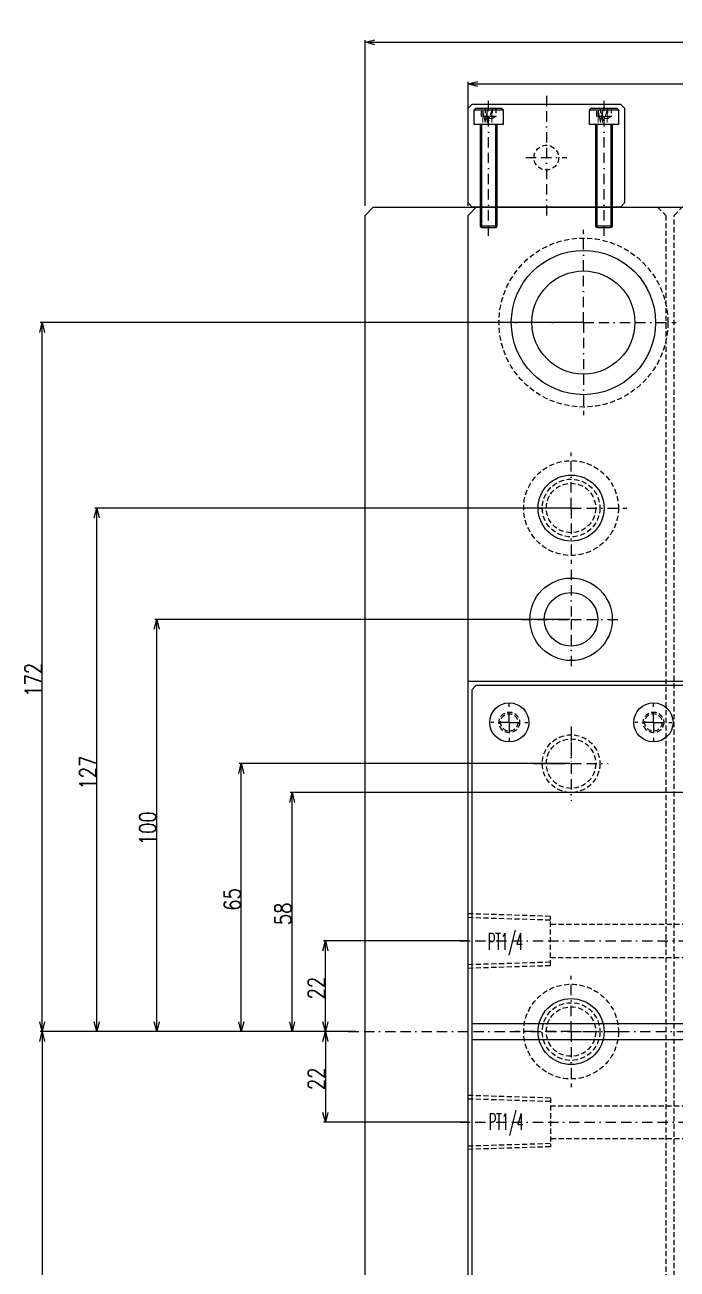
# Model space of a CAD drawing. Extents: x -430 to 437, y -440 to 538.
# Drawn here: x -430 to -271.7, y -248.2 to 53.6 of the extents above; entities that cross this region are included whole.
import ezdxf

# ---------------------------------------------------------------- set-up
doc = ezdxf.new("R2010")
doc.units = 0
doc.linetypes.add('BORDER', pattern=[8.75, 2.5, -1.25, 2.5, -1.25, 0, -1.25])
doc.linetypes.add('HIDDEN', pattern=[1.875, 1.25, -0.625])
for name, color, linetype in [('1', 7, 'CONTINUOUS'), ('11', 7, 'CONTINUOUS'), ('13', 7, 'CONTINUOUS'), ('136', 7, 'CONTINUOUS'), ('2', 7, 'CONTINUOUS'), ('5', 7, 'CONTINUOUS'), ('7', 7, 'CONTINUOUS'), ('8', 7, 'CONTINUOUS')]:
    doc.layers.add(name, color=color, linetype=linetype)
doc.styles.add('EXCESS_STANDARD', font='txt', dxfattribs={"height": 0.2, "bigfont": 'BIGFONT'})
doc.dimstyles.new('ISO-25', dxfattribs={"dimtxt": 4, "dimasz": 2.4, "dimexe": 0.18, "dimexo": 0.3, "dimgap": 0.2, "dimtad": 1, "dimtih": 1, "dimtoh": 1, "dimzin": 12, "dimcen": 0.09, "dimazin": 3, "dimtfac": 0.5, "dimtofl": 0, "dimtmove": 0, "dimatfit": 3})

# ---------------------------------------------------------------- blocks, each defined once
blk = doc.blocks.new('*D1')
at = {"layer": '1', "color": 50, "linetype": 'CONTINUOUS'}
for p, q in [((-322.447036, 39.265087), (-320.047036, 39.865087)), ((-322.447036, 9.698161), (-322.447036, 39.765087)), ((-320.047036, 38.665087), (-322.447036, 39.265087)), ((-322.447036, 39.265087), (-72.447036, 39.265087)), ((-74.847036, 39.865087), (-72.447036, 39.265087)), ((-72.447036, 39.265087), (-74.847036, 38.665087)), ((-72.447036, 9.698161), (-72.447036, 39.765087))]:
    blk.add_line(p, q, dxfattribs=at)
at = {"layer": '1', "color": 7, "linetype": 'CONTINUOUS', "style": 'EXCESS_STANDARD', "width": 0.8}
blk.add_text('250', height=4, dxfattribs=at).set_placement((-202.247036, 39.465087))
blk = doc.blocks.new('*D23')
at = {"layer": '1', "color": 50, "linetype": 'CONTINUOUS'}
for p, q in [((-378.09, -128), (-377.49, -125.6)), ((-297.75, -125.6), (-377.99, -125.6)), ((-377.49, -125.6), (-376.89, -128)), ((-377.49, -190.6), (-377.49, -125.6)), ((-377.49, -190.6), (-378.09, -188.2)), ((-376.89, -188.2), (-377.49, -190.6)), ((-349.75, -190.6), (-377.99, -190.6))]:
    blk.add_line(p, q, dxfattribs=at)
at = {"layer": '1', "color": 7, "linetype": 'CONTINUOUS', "style": 'EXCESS_STANDARD', "width": 0.8}
blk.add_text('65', height=4, rotation=90, dxfattribs=at).set_placement((-377.69, -161.3))
blk = doc.blocks.new('*D24')
at = {"layer": '1', "color": 50, "linetype": 'CONTINUOUS'}
for p, q in [((-398.62, -93), (-398.02, -90.6)), ((-297.75, -90.6), (-398.52, -90.6)), ((-398.02, -90.6), (-397.42, -93)), ((-398.02, -190.6), (-398.02, -90.6)), ((-398.02, -190.6), (-398.62, -188.2)), ((-397.42, -188.2), (-398.02, -190.6)), ((-349.75, -190.6), (-398.52, -190.6))]:
    blk.add_line(p, q, dxfattribs=at)
at = {"layer": '1', "color": 7, "linetype": 'CONTINUOUS', "style": 'EXCESS_STANDARD', "width": 0.8}
blk.add_text('100', height=4, rotation=90, dxfattribs=at).set_placement((-398.22, -145.4))
blk = doc.blocks.new('*D25')
at = {"layer": '1', "color": 50, "linetype": 'CONTINUOUS'}
for p, q in [((-413.170349, -66.001839), (-412.570349, -63.601839)), ((-297.747036, -63.601839), (-413.070349, -63.601839)), ((-412.570349, -63.601839), (-411.970349, -66.001839)), ((-412.570349, -190.601839), (-412.570349, -63.601839)), ((-412.570349, -190.601839), (-413.170349, -188.201839)), ((-411.970349, -188.201839), (-412.570349, -190.601839)), ((-349.747036, -190.601839), (-413.070349, -190.601839))]:
    blk.add_line(p, q, dxfattribs=at)
at = {"layer": '1', "color": 7, "linetype": 'CONTINUOUS', "style": 'EXCESS_STANDARD', "width": 0.8}
blk.add_text('127', height=4, rotation=90, dxfattribs=at).set_placement((-412.770349, -131.901839))
blk = doc.blocks.new('*D26')
at = {"layer": '1', "color": 50, "linetype": 'CONTINUOUS'}
for p, q in [((-426.432429, -21.001839), (-425.832429, -18.601839)), ((-294.747036, -18.601839), (-426.332429, -18.601839)), ((-425.832429, -18.601839), (-425.232429, -21.001839)), ((-425.832429, -190.601839), (-425.832429, -18.601839)), ((-425.832429, -190.601839), (-426.432429, -188.201839)), ((-425.232429, -188.201839), (-425.832429, -190.601839)), ((-349.747036, -190.601839), (-426.332429, -190.601839))]:
    blk.add_line(p, q, dxfattribs=at)
at = {"layer": '1', "color": 7, "linetype": 'CONTINUOUS', "style": 'EXCESS_STANDARD', "width": 0.8}
blk.add_text('172', height=4, rotation=90, dxfattribs=at).set_placement((-426.032429, -109.401839))
blk = doc.blocks.new('*D27')
at = {"layer": '1', "color": 50, "linetype": 'CONTINUOUS'}
for p, q in [((-426.432429, -193.001839), (-425.832429, -190.601839)), ((-349.747036, -190.601839), (-426.332429, -190.601839)), ((-425.832429, -190.601839), (-425.232429, -193.001839)), ((-425.832429, -190.601839), (-425.832429, -362.601839)), ((-425.832429, -362.601839), (-426.432429, -360.201839)), ((-425.232429, -360.201839), (-425.832429, -362.601839)), ((-294.747036, -362.601839), (-426.332429, -362.601839))]:
    blk.add_line(p, q, dxfattribs=at)
at = {"layer": '1', "color": 7, "linetype": 'CONTINUOUS', "style": 'EXCESS_STANDARD', "width": 0.8}
blk.add_text('172', height=4, rotation=90, dxfattribs=at).set_placement((-426.032429, -281.401839))
blk = doc.blocks.new('*D36')
at = {"layer": '1', "color": 50, "linetype": 'CONTINUOUS'}
for p, q in [((-365.751051, -135.001839), (-365.151051, -132.601839)), ((-197.747036, -132.601839), (-365.651051, -132.601839)), ((-365.151051, -132.601839), (-364.551051, -135.001839)), ((-365.151051, -190.601839), (-365.151051, -132.601839)), ((-365.151051, -190.601839), (-365.751051, -188.201839)), ((-364.551051, -188.201839), (-365.151051, -190.601839)), ((-349.747036, -190.601839), (-365.651051, -190.601839))]:
    blk.add_line(p, q, dxfattribs=at)
at = {"layer": '1', "color": 7, "linetype": 'CONTINUOUS', "style": 'EXCESS_STANDARD', "width": 0.8}
blk.add_text('58', height=4, rotation=90, dxfattribs=at).set_placement((-365.351051, -164.801839))
blk = doc.blocks.new('*D49')
at = {"layer": '1', "color": 50, "linetype": 'CONTINUOUS'}
for p, q in [((-357.68, -171), (-357.08, -168.6)), ((-322.75, -168.6), (-357.58, -168.6)), ((-357.08, -168.6), (-356.48, -171)), ((-357.08, -190.6), (-357.08, -168.6)), ((-357.08, -190.6), (-357.68, -188.2)), ((-356.48, -188.2), (-357.08, -190.6)), ((-349.75, -190.6), (-357.58, -190.6))]:
    blk.add_line(p, q, dxfattribs=at)
at = {"layer": '1', "color": 7, "linetype": 'CONTINUOUS', "style": 'EXCESS_STANDARD', "width": 0.8}
blk.add_text('22', height=4, rotation=90, dxfattribs=at).set_placement((-357.28, -182.8))
blk = doc.blocks.new('*D50')
at = {"layer": '1', "color": 50, "linetype": 'CONTINUOUS'}
for p, q in [((-357.68, -193), (-357.08, -190.6)), ((-349.75, -190.6), (-357.58, -190.6)), ((-357.08, -190.6), (-356.48, -193)), ((-357.08, -190.6), (-357.08, -212.6)), ((-357.08, -212.6), (-357.68, -210.2)), ((-356.48, -210.2), (-357.08, -212.6)), ((-322.75, -212.6), (-357.58, -212.6))]:
    blk.add_line(p, q, dxfattribs=at)
at = {"layer": '1', "color": 7, "linetype": 'CONTINUOUS', "style": 'EXCESS_STANDARD', "width": 0.8}
blk.add_text('22', height=4, rotation=90, dxfattribs=at).set_placement((-357.28, -204.8))
blk = doc.blocks.new('*D69')
at = {"layer": '136', "color": 50, "linetype": 'CONTINUOUS'}
for p, q in [((-347.447036, 49.398161), (-345.047036, 49.998161)), ((-347.447036, 9.698161), (-347.447036, 49.898161)), ((-345.047036, 48.798161), (-347.447036, 49.398161)), ((-347.447036, 49.398161), (-47.447036, 49.398161)), ((-49.847036, 49.998161), (-47.447036, 49.398161)), ((-47.447036, 49.398161), (-49.847036, 48.798161)), ((-47.447036, 9.698161), (-47.447036, 49.898161))]:
    blk.add_line(p, q, dxfattribs=at)
at = {"layer": '136', "color": 7, "linetype": 'CONTINUOUS', "style": 'EXCESS_STANDARD', "width": 0.8}
blk.add_text('300', height=4, dxfattribs=at).set_placement((-202.247036, 49.598161))

msp = doc.modelspace()

# ---------------------------------------------------------------- linework, layer by layer
at = {"layer": '1', "color": 7, "linetype": 'CONTINUOUS'}
for p, q in [((-322.447, 33.3982), (-321.447, 34.3982)), ((-322.447, 10.3982), (-322.447, 33.3982)), ((-321.447, 34.3982), (-285.447, 34.3982)), ((-285.447, 34.3982), (-284.447, 33.3982)), ((-284.447, 33.3982), (-284.447, 10.3982)), ((-347.447, 7.3982), (-345.447, 9.3982)), ((-345.447, 9.3982), (-49.447, 9.3982)), ((-321.447, 9.3982), (-322.447, 10.3982)), ((-322.447, 7.3982), (-320.447, 9.3982)), ((-285.447, 9.3982), (-321.447, 9.3982)), ((-320.447, 9.3982), (-74.447, 9.3982)), ((-284.447, 10.3982), (-285.447, 9.3982)), ((-347.447, -388.6018), (-347.447, 7.3982)), ((-322.447, -388.6018), (-322.447, 7.3982)), ((-322.447, -105.6018), (-267.447, -105.6018)), ((-321.447, -107.6018), (-320.447, -106.6018)), ((-321.447, -273.6018), (-321.447, -107.6018)), ((-320.447, -106.6018), (-269.447, -106.6018)), ((-321.447, -188.6018), (-234.447, -188.6018)), ((-234.447, -192.6018), (-321.447, -192.6018))]:
    msp.add_line(p, q, dxfattribs=at)
at = {"layer": '1', "color": 7, "linetype": 'HIDDEN'}
for p, q in [((-322.447, 7.3982), (-320.447, 9.3982)), ((-320.447, 9.3982), (-276.447, 9.3982)), ((-276.447, 9.3982), (-274.447, 7.3982)), ((-272.447, 7.3982), (-270.447, 9.3982)), ((-322.447, -388.6018), (-322.447, 7.3982)), ((-274.447, 7.3982), (-274.447, -388.6018)), ((-272.447, -388.6018), (-272.447, 7.3982))]:
    msp.add_line(p, q, dxfattribs=at)
at = {"layer": '1', "color": 141, "linetype": 'BORDER'}
for p, q in [((-297.447, -78.6018), (-297.447, -90.6018)), ((-309.447, -90.6018), (-297.447, -90.6018)), ((-297.447, -90.6018), (-285.447, -90.6018)), ((-297.447, -90.6018), (-297.447, -102.6018)), ((-297.447, -116.6018), (-297.447, -125.6018)), ((-297.447, -117.6018), (-297.447, -125.6018)), ((-306.447, -125.6018), (-297.447, -125.6018)), ((-305.447, -125.6018), (-297.447, -125.6018)), ((-297.447, -125.6018), (-297.447, -134.6018)), ((-297.447, -125.6018), (-288.447, -125.6018)), ((-297.447, -125.6018), (-297.447, -133.6018)), ((-297.447, -125.6018), (-289.447, -125.6018)), ((-351.447, -190.6018), (-43.447, -190.6018)), ((-351.447, -190.6018), (-43.447, -190.6018))]:
    msp.add_line(p, q, dxfattribs=at)
at = {"layer": '1', "color": 1, "linetype": 'CONTINUOUS'}
msp.add_circle((-294.447, -18.6018), 12.5, dxfattribs=at)
at = {"layer": '1', "color": 7, "linetype": 'CONTINUOUS'}
for radius in [10, 6.5]:
    msp.add_circle((-297.447, -90.6018), radius, dxfattribs=at)
at = {"layer": '1', "color": 141, "linetype": 'CONTINUOUS'}
for centre in [(-312.447, -115.6018), (-277.447, -115.6018)]:
    msp.add_circle(centre, 4.75, dxfattribs=at)
at = {"layer": '1', "color": 7, "linetype": 'HIDDEN'}
for radius in [7, 6]:
    msp.add_circle((-297.447, -125.6018), radius, dxfattribs=at)
at = {"layer": '11', "color": 141, "linetype": 'HIDDEN'}
for p, q in [((-302.447, -162.6483), (-322.447, -162.0233)), ((-322.447, -162.8793), (-302.447, -163.5043)), ((-302.447, -174.5553), (-302.447, -162.6483)), ((-241.1005, -164.6018), (-302.447, -164.6018)), ((-322.447, -174.3243), (-302.447, -173.6993)), ((-322.447, -175.1803), (-302.447, -174.5553)), ((-302.447, -172.6018), (-241.1005, -172.6018)), ((-322.447, -206.0233), (-302.447, -206.6483)), ((-322.447, -206.8793), (-302.447, -207.5043)), ((-302.447, -206.6483), (-302.447, -218.5553)), ((-302.447, -208.6018), (-241.1005, -208.6018)), ((-241.1005, -216.6018), (-302.447, -216.6018)), ((-322.447, -218.3243), (-302.447, -217.6993)), ((-302.447, -218.5553), (-322.447, -219.1803))]:
    msp.add_line(p, q, dxfattribs=at)
at = {"layer": '11', "color": 141, "linetype": 'BORDER'}
for p, q in [((-324.447, -168.6018), (-236.697, -168.6018)), ((-324.447, -212.6018), (-236.697, -212.6018))]:
    msp.add_line(p, q, dxfattribs=at)
at = {"layer": '13', "color": 141, "linetype": 'BORDER'}
for p, q in [((-303.447, 36.3982), (-303.447, 7.3982)), ((-317.447, 2.3982), (-317.447, 35.3982)), ((-289.447, 2.3982), (-289.447, 35.3982)), ((-308.447, 21.3982), (-298.447, 21.3982))]:
    msp.add_line(p, q, dxfattribs=at)
at = {"layer": '13', "color": 7, "linetype": 'CONTINUOUS'}
for p, q in [((-320.947, 32.9982), (-320.547, 33.3982)), ((-320.547, 33.3982), (-314.347, 33.3982)), ((-314.347, 33.3982), (-313.947, 32.9982)), ((-292.947, 32.9982), (-292.547, 33.3982)), ((-292.547, 33.3982), (-286.347, 33.3982)), ((-286.347, 33.3982), (-285.947, 32.9982)), ((-320.947, 29.3982), (-320.947, 32.9982)), ((-320.947, 32.9982), (-313.947, 32.9982)), ((-313.947, 32.9982), (-313.947, 29.3982)), ((-292.947, 29.3982), (-292.947, 32.9982)), ((-292.947, 32.9982), (-285.947, 32.9982)), ((-285.947, 32.9982), (-285.947, 29.3982)), ((-319.447, 29.3982), (-320.947, 29.3982)), ((-319.447, 4.7482), (-319.447, 29.3982)), ((-315.447, 29.3982), (-319.447, 29.3982)), ((-313.947, 29.3982), (-315.447, 29.3982)), ((-315.447, 29.3982), (-315.447, 4.7482)), ((-291.447, 29.3982), (-292.947, 29.3982)), ((-291.447, 4.7482), (-291.447, 29.3982)), ((-287.447, 29.3982), (-291.447, 29.3982)), ((-285.947, 29.3982), (-287.447, 29.3982)), ((-287.447, 29.3982), (-287.447, 4.7482)), ((-319.097, 4.3982), (-319.447, 4.7482)), ((-315.447, 4.7482), (-319.447, 4.7482)), ((-315.797, 4.3982), (-319.097, 4.3982)), ((-315.447, 4.7482), (-315.797, 4.3982)), ((-291.097, 4.3982), (-291.447, 4.7482)), ((-287.447, 4.7482), (-291.447, 4.7482)), ((-287.797, 4.3982), (-291.097, 4.3982)), ((-287.447, 4.7482), (-287.797, 4.3982))]:
    msp.add_line(p, q, dxfattribs=at)
at = {"layer": '13', "color": 141, "linetype": 'HIDDEN'}
for p, q in [((-319.1791, 31.3982), (-319.1791, 33.3982)), ((-318.3131, 33.3982), (-318.3131, 31.3982)), ((-316.581, 33.3982), (-316.581, 31.3982)), ((-315.715, 33.3982), (-315.715, 31.3982)), ((-291.1791, 31.3982), (-291.1791, 33.3982)), ((-290.3131, 33.3982), (-290.3131, 31.3982)), ((-288.581, 33.3982), (-288.581, 31.3982)), ((-287.715, 33.3982), (-287.715, 31.3982)), ((-315.715, 31.3982), (-319.1791, 31.3982)), ((-317.447, 30.3982), (-319.1791, 31.3982)), ((-315.715, 31.3982), (-317.447, 30.3982)), ((-287.715, 31.3982), (-291.1791, 31.3982)), ((-289.447, 30.3982), (-291.1791, 31.3982)), ((-287.715, 31.3982), (-289.447, 30.3982))]:
    msp.add_line(p, q, dxfattribs=at)
at = {"layer": '13', "color": 150, "linetype": 'CONTINUOUS'}
for p, q in [((-319.097, 4.3982), (-319.097, 29.3982)), ((-315.797, 29.3982), (-315.797, 4.3982)), ((-291.097, 4.3982), (-291.097, 29.3982)), ((-287.797, 29.3982), (-287.797, 4.3982))]:
    msp.add_line(p, q, dxfattribs=at)
at = {"layer": '13', "color": 7, "linetype": 'HIDDEN'}
msp.add_circle((-303.447, 21.3982), 3, dxfattribs=at)
at = {"layer": '2', "color": 141, "linetype": 'BORDER'}
for p, q in [((-312.447, -115.6018), (-312.447, -111.1018)), ((-277.447, -115.6018), (-277.447, -111.1018)), ((-312.447, -115.6018), (-316.947, -115.6018)), ((-312.447, -115.6018), (-307.947, -115.6018)), ((-312.447, -115.6018), (-312.447, -120.1018)), ((-277.447, -115.6018), (-281.947, -115.6018)), ((-277.447, -115.6018), (-272.947, -115.6018)), ((-277.447, -115.6018), (-277.447, -120.1018))]:
    msp.add_line(p, q, dxfattribs=at)
at = {"layer": '2', "color": 231, "linetype": 'HIDDEN'}
for centre in [(-312.447, -115.6018), (-277.447, -115.6018)]:
    msp.add_circle(centre, 2.5, dxfattribs=at)
at = {"layer": '2', "color": 141, "linetype": 'HIDDEN'}
for centre in [(-312.447, -115.6018), (-277.447, -115.6018)]:
    msp.add_circle(centre, 2.1, dxfattribs=at)
at = {"layer": '5', "color": 141, "linetype": 'BORDER'}
for q in [(-294.447, 3.8982), (-316.947, -18.6018), (-271.947, -18.6018), (-294.447, -41.1018)]:
    msp.add_line((-294.447, -18.6018), q, dxfattribs=at)
at = {"layer": '5', "color": 2, "linetype": 'HIDDEN'}
msp.add_circle((-294.447, -18.6018), 20.5, dxfattribs=at)
at = {"layer": '5', "color": 1, "linetype": 'CONTINUOUS'}
msp.add_circle((-294.447, -18.6018), 17.5, dxfattribs=at)
at = {"layer": '5', "color": 150, "linetype": 'HIDDEN'}
for centre in [(-297.447, -63.6018), (-297.447, -190.6018)]:
    msp.add_circle(centre, 7, dxfattribs=at)
at = {"layer": '5', "color": 7, "linetype": 'HIDDEN'}
for centre in [(-297.447, -63.6018), (-297.447, -190.6018)]:
    msp.add_circle(centre, 6, dxfattribs=at)
at = {"layer": '7', "color": 7, "linetype": 'CONTINUOUS'}
for centre in [(-297.447, -63.6018), (-297.447, -190.6018)]:
    msp.add_circle(centre, 8, dxfattribs=at)
at = {"layer": '8', "color": 141, "linetype": 'BORDER'}
for p, q in [((-297.447, -63.6018), (-297.447, -50.1018)), ((-297.447, -63.6018), (-310.947, -63.6018)), ((-297.447, -63.6018), (-283.947, -63.6018)), ((-297.447, -63.6018), (-297.447, -77.1018)), ((-297.447, -190.6018), (-297.447, -177.1018)), ((-297.447, -190.6018), (-310.947, -190.6018)), ((-297.447, -190.6018), (-283.947, -190.6018)), ((-297.447, -190.6018), (-297.447, -204.1018))]:
    msp.add_line(p, q, dxfattribs=at)
at = {"layer": '8', "color": 2, "linetype": 'HIDDEN'}
for centre in [(-297.447, -63.6018), (-297.447, -190.6018)]:
    msp.add_circle(centre, 11.5, dxfattribs=at)
at = {"layer": '8', "color": 7, "linetype": 'CONTINUOUS'}
for centre in [(-297.447, -63.6018), (-297.447, -190.6018)]:
    msp.add_circle(centre, 8, dxfattribs=at)

# ---------------------------------------------------------------- texts
at = {"layer": '1', "color": 7, "linetype": 'CONTINUOUS', "style": 'EXCESS_STANDARD', "width": 0.5}
for p in [(-317.6345, -170.7548), (-317.4345, -214.4488)]:
    msp.add_text('PT1/4', height=4, dxfattribs=at).set_placement(p)
at = {"layer": '13', "color": 7, "linetype": 'CONTINUOUS', "style": 'EXCESS_STANDARD', "width": 0.5}
for p in [(-319.0848, 29.8799), (-291.0848, 29.8799)]:
    msp.add_text('M4', height=3, dxfattribs=at).set_placement(p)

# ---------------------------------------------------------------- dimensions: what is measured, and where the dimension line sits
at = {"layer": '1'}
dim = msp.add_linear_dim(base=(-72.447, 39.2651), p1=(-322.447, 9.3982), p2=(-72.447, 9.3982), dimstyle='ISO-25', override={"dimtxt": 2, "dimasz": 2.4, "dimdec": 3, "dimzin": 0, "dimtol": 0, "dimlim": 0, "dimtdec": 3, "dimtzin": 8}, dxfattribs=at)
dim.commit()
dim.dimension.update_dxf_attribs({"geometry": '*D1', "text_midpoint": (-197.447, 41.4651), "dimtype": 128})
for base, p2, angle, picture, middle in [((-425.8324, -18.6018), (-294.447, -18.6018), 90, '*D26', (-428.0324, -104.6018)), ((-412.5703, -63.6018), (-297.447, -63.6018), 90, '*D25', (-414.7703, -127.1018)), ((-398.0248, -90.6018), (-297.447, -90.6018), 90, '*D24', (-400.2248, -140.6018)), ((-377.49, -125.6018), (-297.447, -125.6018), 90, '*D23', (-379.69, -158.1018)), ((-365.1511, -132.6018), (-197.447, -132.6018), 90, '*D36', (-367.3511, -161.6018)), ((-357.0823, -168.6018), (-322.447, -168.6018), 90, '*D49', (-359.2823, -179.6018)), ((-425.8324, -362.6018), (-294.447, -362.6018), 270, '*D27', (-428.0324, -276.6018)), ((-357.0823, -212.6018), (-322.447, -212.6018), 270, '*D50', (-359.2823, -201.6018))]:
    dim = msp.add_linear_dim(base=base, p1=(-349.447, -190.6018), p2=p2, angle=angle, dimstyle='ISO-25', override={"dimtxt": 2, "dimasz": 2.4, "dimdec": 3, "dimzin": 0, "dimtol": 0, "dimlim": 0, "dimtdec": 3, "dimtzin": 8}, dxfattribs=at)
    dim.commit()
    dim.dimension.update_dxf_attribs({"geometry": picture, "text_midpoint": middle, "dimtype": 128, "text_rotation": 90})
at = {"layer": '136'}
dim = msp.add_linear_dim(base=(-47.447, 49.3982), p1=(-347.447, 9.3982), p2=(-47.447, 9.3982), dimstyle='ISO-25', override={"dimtxt": 2, "dimasz": 2.4, "dimdec": 2, "dimzin": 0, "dimtol": 0, "dimlim": 0, "dimtdec": 3, "dimtzin": 8}, dxfattribs=at)
dim.commit()
dim.dimension.update_dxf_attribs({"geometry": '*D69', "text_midpoint": (-197.447, 51.5982), "dimtype": 128})

doc.saveas('drawing.dxf')
